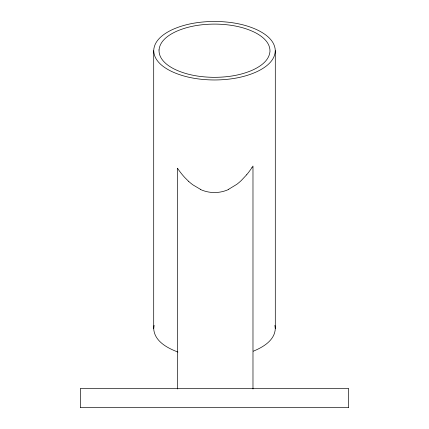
<?xml version="1.0" encoding="UTF-8"?>
<svg xmlns="http://www.w3.org/2000/svg" width="429" height="429" viewBox="0 0 429 429"><rect width="100%" height="100%" fill="white"/><g stroke="black" fill="none" stroke-linecap="round" stroke-linejoin="round"><path stroke-width="0.64" d="M177.933 352.048C167.482 348.128 154.424 341.275 153.705 328.668L153.705 50.713C154.016 40.498 163.551 33.816 171.922 29.826C185.199 23.713 199.978 21.536 214.5 21.45C229.022 21.536 243.801 23.713 257.078 29.826C265.449 33.816 274.984 40.498 275.295 50.713L275.295 328.668C274.742 340.406 262.988 347.238 253.287 351.201M153.705 328.668L154.102 325.332M275.295 50.713C274.984 60.934 265.449 67.616 257.078 71.6C243.801 77.713 229.022 79.891 214.5 79.976C199.978 79.891 185.199 77.713 171.922 71.6C163.551 67.616 154.016 60.934 153.705 50.713M251.962 167.616L252.981 166.05L252.981 388.974M246.637 174.791L241.291 180.507A54.601 54.601 0 0 1 236.813 184.32L228.662 189.264M80.588 388.669L348.412 388.669M80.588 407.55L348.412 407.55M200.338 189.264L192.953 184.888A53.164 53.164 0 0 1 188.524 181.258M188.524 181.263L184.738 177.493A78.046 78.046 0 0 1 177.477 168.238M274.898 325.332L275.295 328.668M348.546 388.669L348.546 407.55M177.461 168.248L177.461 388.974M80.454 388.669L80.454 407.55M228.727 189.409A33.832 33.832 0 0 1 200.273 189.409M251.957 167.61A82.223 82.223 0 0 1 246.643 174.796M159.014 49.952C158.698 59.159 167.122 65.519 174.565 69.203C186.476 74.962 199.839 77.07 212.977 77.322C226.319 77.429 239.897 75.584 252.214 70.249C260.071 66.683 269.08 60.891 269.986 51.475C270.302 42.267 261.878 35.913 254.435 32.223C242.524 26.464 229.161 24.356 216.023 24.104C202.681 24.003 189.103 25.842 176.786 31.183C168.929 34.744 159.92 40.535 159.014 49.952"/></g></svg>
